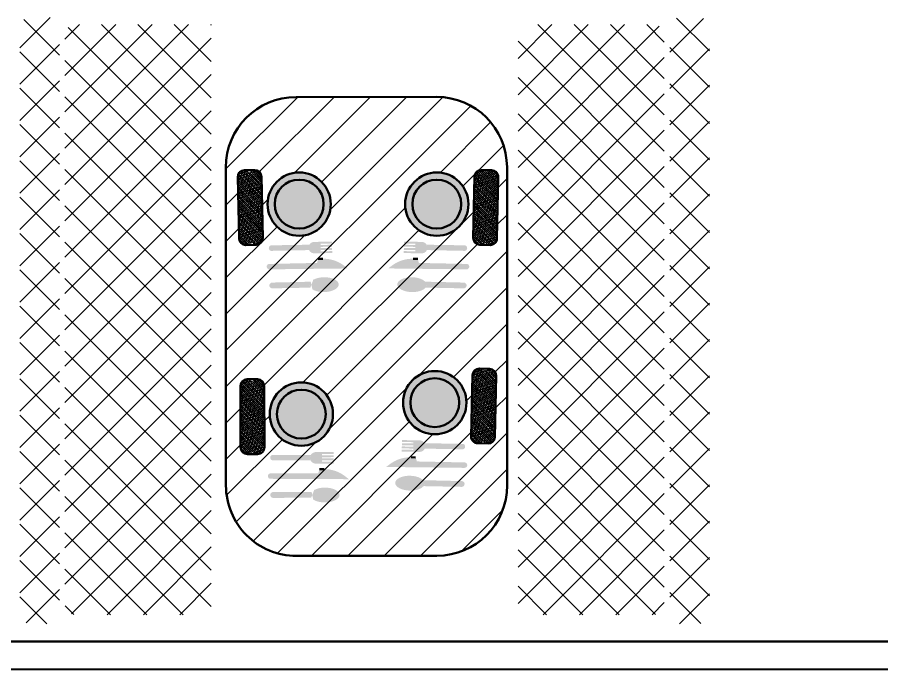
# Model space of a CAD drawing. Header units: feet. Extents: x 9 to 183943, y 42 to 62180.
# Drawn here: x 14438.5 to 14626.9, y 40154.9 to 40297.1 of the extents above; entities that cross this region are included whole.
import ezdxf

# ---------------------------------------------------------------- set-up
doc = ezdxf.new("R2010")
doc.units = ezdxf.units.FT
doc.header["$LTSCALE"] = 2.5
doc.header["$MEASUREMENT"] = 0
doc.layers.add('1', color=7, linetype='Continuous', lineweight=50)
doc.layers.add('3', color=7, linetype='Continuous', lineweight=30)
pattern_1 = [(315, (7565.097191504065, 21935.68386403938), (3.961657600165329, 3.961657600165327), []), (45, (7565.097191504065, 21935.68386403938), (-3.961657600165327, 3.961657600165329), [])]

msp = doc.modelspace()

# ---------------------------------------------------------------- hatches: boundary and pattern name
at = {"layer": '3'}
h = msp.add_hatch(dxfattribs=at)
h.set_pattern_fill('ANSI37', scale=44.82103926105804, angle=270)
h.set_pattern_definition(pattern_1)
h.paths.add_polyline_path([(14451.1993019166, 40166.87689393086, -0.4142135623730949), (14448.83819359838, 40169.23800224908), (14448.83819359838, 40293.19618895544, -0.4142135623730951), (14451.1993019166, 40295.55729727366), (14480.7131558943, 40295.55729727366), (14480.7131558943, 40166.87689393086)])
h.paths.add_polyline_path([(14441.3613505907, 40164.90930366569, -0.4142135623730951), (14439.00024227248, 40167.2704119839), (14439.00024227248, 40294.77026116758, -0.4142135623730951), (14441.3613505907, 40297.1313694858), (14445.29653112106, 40297.1313694858, -0.4142135623730951), (14447.65763943927, 40294.77026116758), (14447.65763943927, 40167.2704119839, -0.4142135623730951), (14445.29653112106, 40164.90930366569)])
h = msp.add_hatch(dxfattribs=at)
h.set_pattern_fill('ANSI37', scale=44.82103926105804, angle=270)
h.set_pattern_definition(pattern_1)
h.paths.add_polyline_path([(14577.14775619967, 40166.87689393086, 0.4142135623730949), (14579.50886451789, 40169.23800224908), (14579.50886451789, 40293.19618895544, 0.4142135623730951), (14577.14775619967, 40295.55729727366), (14547.63390222197, 40295.55729727366), (14547.63390222197, 40166.87689393086)])
h.paths.add_polyline_path([(14586.98570752557, 40164.90930366569, 0.4142135623730951), (14589.34681584379, 40167.2704119839), (14589.34681584379, 40294.77026116758, 0.4142135623730951), (14586.98570752557, 40297.1313694858), (14583.05052699521, 40297.1313694858, 0.4142135623730951), (14580.689418677, 40294.77026116758), (14580.689418677, 40167.2704119839, 0.4142135623730951), (14583.05052699521, 40164.90930366569)])
h = msp.add_hatch(dxfattribs=at)
h.set_pattern_fill('ANSI31', color=250, scale=44.82103926105804)
h.set_pattern_definition([(45, (7565.097191504065, 21935.68386403938), (-3.961657600165327, 3.961657600165328), [])])
h.paths.add_polyline_path([(14499.23560026172, 40279.7450881706, 0.4142135623731147), (14483.91846264007, 40264.41475682941), (14483.94833175515, 40195.03229237189, 0.4142135623730757), (14499.27866309633, 40179.71515475024), (14529.92613205916, 40179.72834846978, 0.414213562373107), (14545.24326968081, 40195.05867981097), (14545.21340056574, 40264.44114426849, 0.4142135623730832), (14529.88306922455, 40279.75828189014)])
h.paths.add_polyline_path([(14506.80252510813, 40256.39119550897, -1), (14493.00381130955, 40256.39119550897, -1)], flags=16)
h.paths.add_polyline_path([(14505.23024259347, 40256.39119550897, -1), (14494.57609382421, 40256.39119550897, -1)], flags=0)
h.paths.add_polyline_path([(14491.69987412813, 40262.37608054144), (14491.97338341043, 40249.03762490751, -0.4142135623742015), (14490.52172270469, 40247.52518436126), (14488.2986467657, 40247.47959948089, -0.414213562372028), (14486.78620621946, 40248.93126018663), (14486.51269693716, 40262.26971582055, -0.4142135623741665), (14487.9643576429, 40263.7821563668), (14490.18743358189, 40263.82774124717, -0.4142135623710616)], flags=16)
h.paths.add_polyline_path([(14536.81070687495, 40256.39119550897, -1), (14523.01199307637, 40256.39119550897, -1)], flags=16)
h.paths.add_polyline_path([(14535.23842436029, 40256.39119550897, -1), (14524.58427559103, 40256.39119550897, -1)], flags=0)
h.paths.add_polyline_path([(14538.11464405637, 40262.37608054144, -0.4142135623710562), (14539.62708460261, 40263.82774124717), (14541.8501605416, 40263.7821563668, -0.414213562374132), (14543.30182124734, 40262.26971582055), (14543.02831196504, 40248.93126018663, -0.4142135623720693), (14541.51587141879, 40247.47959948089), (14539.2927954798, 40247.52518436126, -0.4142135623742027), (14537.84113477406, 40249.03762490751)], flags=16)
h.paths.add_polyline_path([(14507.27829933121, 40210.61173565493, -1), (14493.47958553263, 40210.61173565493, -1)], flags=16)
h.paths.add_polyline_path([(14536.36884108898, 40213.1097834997, -1), (14522.5701272904, 40213.1097834997, -1)], flags=16)
h.paths.add_polyline_path([(14490.7874905411, 40218.20790327315, -0.4142135623737365), (14492.27572282044, 40216.73143454905), (14492.328658819, 40203.39028003357, -0.4142135623735365), (14490.85219009489, 40201.90204775423), (14488.62866434232, 40201.89322508781, -0.4142135623727377), (14487.14043206298, 40203.36969381191), (14487.08749606443, 40216.71084832739, -0.4142135623734565), (14488.56396478853, 40218.19908060673)], flags=16)
h.paths.add_polyline_path([(14505.70601681655, 40210.61173565493, -1), (14495.05186804729, 40210.61173565493, -1)], flags=0)
h.paths.add_polyline_path([(14534.79655857432, 40213.1097834997, -1), (14524.14240980506, 40213.1097834997, -1)], flags=0)
h.paths.add_polyline_path([(14539.18521881665, 40220.54632923791), (14541.40829475564, 40220.50074435752, -0.4142135623722145), (14542.85995546137, 40218.98830381127), (14542.58644617907, 40205.64984817735, -0.4142135623730176), (14541.07400563282, 40204.19818747161), (14538.85092969383, 40204.24377235199, -0.4142135623732494), (14537.3992689881, 40205.75621289824), (14537.6727782704, 40219.09466853217, -0.4142135623731075)], flags=16)
h = msp.add_hatch(dxfattribs=at)
h.set_pattern_fill('ANSI38', scale=2.594133798804126, angle=-91.16708172766029)
h.set_pattern_definition([(313.8329182723396, (-15477.26464368531, 53031.58664750725), (0.2339138392319583, 0.2245734282167986), []), (43.83291827233974, (-15477.26464368531, 53031.58664750725), (0.2432542502471182, 0.6830606956655557), [0.810666812126289, -0.4864000872757733])])
h.paths.add_polyline_path([(14486.78620621946, 40248.93126018663, 0.691080494639327), (14489.39989585778, 40248.00415820038, 0.6910804946420793), (14491.97338341043, 40249.03762490751), (14491.69987412813, 40262.37608054143, 0.6910804946395283), (14489.0861844898, 40263.30318252768, 0.691080494642291), (14486.51269693716, 40262.26971582055)])
at = {"layer": '3', "transparency": 33554541}
h = msp.add_hatch(color=256, dxfattribs=at)
h.dxf.hatch_style = 1
h.set_gradient(color1=(255, 255, 255), tint=1)
h.paths.add_polyline_path([(14493.00381130955, 40256.39119550897, 1), (14506.80252510813, 40256.39119550897, 1)])
h.paths.add_polyline_path([(14505.23024259347, 40256.39119550897, 1), (14494.57609382421, 40256.39119550897, 1)], flags=16)
h = msp.add_hatch(color=256, dxfattribs=at)
h.dxf.hatch_style = 1
h.set_gradient(color1=(255, 255, 255), tint=1)
h.paths.add_polyline_path([(14523.01199307637, 40256.39119550897, 1), (14536.81070687495, 40256.39119550897, 1)])
h.paths.add_polyline_path([(14535.23842436029, 40256.39119550897, 1), (14524.58427559103, 40256.39119550897, 1)], flags=16)
at = {"layer": '3'}
h = msp.add_hatch(dxfattribs=at)
h.set_pattern_fill('ANSI38', scale=2.594133798804126, angle=-91.16708172766029)
h.set_pattern_definition([(313.8329182723396, (-15476.45589095719, 53031.58664750725), (0.2339138392319583, 0.2245734282167986), []), (43.83291827233974, (-15476.45589095719, 53031.58664750725), (0.2432542502471182, 0.6830606956655557), [0.810666812126289, -0.4864000872757733])])
h.paths.add_polyline_path([(14543.30182124734, 40262.26971582055, 0.6910804946425917), (14540.72833369469, 40263.30318252768, 0.6910804946396678), (14538.11464405637, 40262.37608054143), (14537.84113477406, 40249.03762490751, 0.6910804946420785), (14540.41462232671, 40248.00415820038, 0.6910804946393774), (14543.02831196504, 40248.93126018663)])
at = {"layer": '3', "transparency": 33554498}
h = msp.add_hatch(color=256, dxfattribs=at)
h.dxf.hatch_style = 1
h.set_gradient(color1=(255, 255, 255), tint=1)
h.paths.add_polyline_path([(14494.57609382421, 40256.39119550897, 1), (14505.23024259347, 40256.39119550897, 1)])
h = msp.add_hatch(color=256, dxfattribs=at)
h.dxf.hatch_style = 1
h.set_gradient(color1=(255, 255, 255), tint=1)
h.paths.add_polyline_path([(14524.58427559103, 40256.39119550897, 1), (14535.23842436029, 40256.39119550897, 1)])
at = {"layer": '3'}
h = msp.add_hatch(color=256, dxfattribs=at)
h.dxf.hatch_style = 1
h.set_gradient(color1=(255, 255, 255), tint=1)
h.paths.add_polyline_path([(14503.07947318828, 40245.65134147556), (14504.60783789633, 40245.68268108083), (14504.59929073126, 40246.0995078194), (14504.56510207098, 40247.76681477363), (14504.5565549059, 40248.18364151219), (14503.02819019785, 40248.15230190692, 0.8888888888888888)])
h.paths.add_polyline_path([(14507.06606250233, 40247.81809776407), (14507.05751533727, 40248.23492450262), (14504.5565549059, 40248.18364151219), (14504.56510207098, 40247.76681477363)])
h.paths.add_polyline_path([(14507.1087983277, 40245.73396407125), (14507.10025116263, 40246.15079080982), (14504.59929073126, 40246.0995078194), (14504.60783789633, 40245.68268108083)])
h.paths.add_polyline_path([(14502.0599383042, 40246.37278296216, -0.2475722247550131), (14502.11775736553, 40247.54652957383), (14493.73045592344, 40247.40564623557, 0.7698765445294734), (14493.75512702206, 40246.20249016096)])
h = msp.add_hatch(color=256, dxfattribs=at)
h.dxf.hatch_style = 1
h.set_gradient(color1=(255, 255, 255), tint=1)
h.paths.add_polyline_path([(14526.73504499622, 40245.65134147556), (14525.20668028817, 40245.68268108083), (14525.21522745324, 40246.0995078194), (14525.24941611352, 40247.76681477363), (14525.25796327859, 40248.18364151219), (14526.78632798665, 40248.15230190692, -0.8888888888888888)])
h.paths.add_polyline_path([(14522.74845568216, 40247.81809776407), (14522.75700284723, 40248.23492450262), (14525.25796327859, 40248.18364151219), (14525.24941611352, 40247.76681477363)])
h.paths.add_polyline_path([(14522.7057198568, 40245.73396407125), (14522.71426702187, 40246.15079080982), (14525.21522745324, 40246.0995078194), (14525.20668028817, 40245.68268108083)])
h.paths.add_polyline_path([(14527.7545798803, 40246.37278296216, 0.2475722247550131), (14527.69676081896, 40247.54652957383), (14536.08406226106, 40247.40564623557, -0.7698765445294734), (14536.05939116243, 40246.20249016096)])
h = msp.add_hatch(color=256, dxfattribs=at)
h.dxf.hatch_style = 1
h.set_gradient(color1=(255, 255, 255), tint=1)
h.paths.add_polyline_path([(14507.08030777745, 40247.12338653312), (14507.07176061239, 40247.54021327168), (14504.57080018102, 40247.48893028126), (14504.5793473461, 40247.0721035427)])
h.paths.add_polyline_path([(14507.09455305258, 40246.4286753022), (14507.0860058875, 40246.84550204076), (14504.58504545615, 40246.79421905032), (14504.59359262122, 40246.37739231176)])
h = msp.add_hatch(color=256, dxfattribs=at)
h.dxf.hatch_style = 1
h.set_gradient(color1=(255, 255, 255), tint=1)
h.paths.add_polyline_path([(14522.73421040704, 40247.12338653312), (14522.74275757211, 40247.54021327168), (14525.24371800348, 40247.48893028126), (14525.2351708384, 40247.0721035427)])
h.paths.add_polyline_path([(14522.71996513192, 40246.4286753022), (14522.728512297, 40246.84550204076), (14525.22947272835, 40246.79421905032), (14525.22092556328, 40246.37739231176)])
h = msp.add_hatch(color=256, dxfattribs=at)
h.dxf.hatch_style = 1
h.set_gradient(color1=(255, 255, 255), tint=1)
h.paths.add_polyline_path([(14505.06112053129, 40244.48730333861), (14504.07676072181, 40244.46711872712), (14503.79858454876, 40243.57181036747), (14493.35039042163, 40243.35526586086, 0.9693558527420845), (14493.44854210302, 40242.17344042487), (14510.49516329395, 40242.37471944522), (14509.68552853821, 40242.98738488118, 0.1686444159717988)])
h = msp.add_hatch(color=256, dxfattribs=at)
h.dxf.hatch_style = 1
h.set_gradient(color1=(255, 255, 255), tint=1)
h.paths.add_polyline_path([(14524.75339765321, 40244.48730333861), (14525.73775746269, 40244.46711872712), (14526.01593363574, 40243.57181036747), (14536.46412776286, 40243.35526586086, -0.9693558527420845), (14536.36597608148, 40242.17344042487), (14519.31935489055, 40242.37471944522), (14520.12898964629, 40242.98738488118, -0.1686444159717988)])
h = msp.add_hatch(color=256, dxfattribs=at)
h.dxf.hatch_style = 1
h.set_gradient(color1=(255, 255, 255), tint=1)
edge = h.paths.add_edge_path()
edge.add_ellipse((14505.3192722904, 40238.83506349011), major_axis=(-3.205451380364418, -0.06572880178749052), ratio=0.5050762722761053, start_angle=0, end_angle=360)
edge = h.paths.add_edge_path()
edge.add_arc((14494.04177852729, 40238.66107915846), 0.6323716134027157, 445.980274681769, 636.3691324974154)
edge.add_line((14494.11192974515, 40238.03261065164), (14502.34083663371, 40238.19071905376))
edge.add_ellipse((14505.3192722904, 40238.83506349011), major_axis=(-3.205451380364418, -0.06572880178749052), ratio=0.5050762722761053, start_angle=334.0926948749127, end_angle=381.10726858423794, ccw=False)
edge.add_line((14502.42145732754, 40239.48330695149), (14494.08610771588, 40239.29189512249))
h = msp.add_hatch(color=256, dxfattribs=at)
h.dxf.hatch_style = 1
h.set_gradient(color1=(255, 255, 255), tint=1)
edge = h.paths.add_edge_path()
edge.add_ellipse((14524.49524589409, 40238.83506349011), major_axis=(3.205451380364418, -0.06572880178749052), ratio=0.5050762722761053, start_angle=0, end_angle=360, ccw=False)
edge = h.paths.add_edge_path()
edge.add_arc((14535.7727396572, 40238.66107915846), 0.6323716134027157, -96.36913249741548, 94.019725318231, ccw=False)
edge.add_line((14535.70258843934, 40238.03261065164), (14527.47368155078, 40238.19071905376))
edge.add_ellipse((14524.49524589409, 40238.83506349011), major_axis=(3.205451380364418, -0.06572880178749052), ratio=0.5050762722761053, start_angle=-21.10726858423792, end_angle=25.90730512508732)
edge.add_line((14527.39306085695, 40239.48330695149), (14535.72841046862, 40239.29189512249))
at = {"layer": '3', "transparency": 33554541}
h = msp.add_hatch(color=256, dxfattribs=at)
h.dxf.hatch_style = 1
h.set_gradient(color1=(255, 255, 255), tint=1)
h.paths.add_polyline_path([(14522.5701272904, 40213.1097834997, 1), (14536.36884108898, 40213.1097834997, 1)])
h.paths.add_polyline_path([(14534.79655857432, 40213.1097834997, 1), (14524.14240980506, 40213.1097834997, 1)], flags=16)
at = {"layer": '3'}
h = msp.add_hatch(dxfattribs=at)
h.set_pattern_fill('ANSI38', scale=2.594133798804126, angle=-91.16708172766029)
h.set_pattern_definition([(313.8329182723396, (-15476.89775674315, 52988.30523549797), (0.2339138392319583, 0.2245734282167986), []), (43.83291827233974, (-15476.89775674315, 52988.30523549797), (0.2432542502471182, 0.6830606956655557), [0.810666812126289, -0.4864000872757733])])
h.paths.add_polyline_path([(14542.85995546137, 40218.98830381127, 0.691080494639139), (14540.28646790873, 40220.02177051842, 0.6910804946407534), (14537.6727782704, 40219.09466853217), (14537.3992689881, 40205.75621289824, 0.6910804946414197), (14539.97275654074, 40204.7227461911, 0.6910804946412187), (14542.58644617907, 40205.64984817735)])
h = msp.add_hatch(dxfattribs=at)
h.set_pattern_fill('ANSI38', scale=2.594133798804126, angle=-92.11444416914995)
h.set_pattern_definition([(312.88555583085, (-15262.35175987411, 53479.71322450778), (0.2375949260057293, 0.2206752364485243), []), (42.88555583085004, (-15262.35175987411, 53479.71322450778), (0.2545146155629344, 0.6789453989027777), [0.8106668121262891, -0.4864000872757734])])
h.paths.add_polyline_path([(14487.14043206298, 40203.36969381191, 0.6910804946381133), (14489.7384358712, 40202.39950422689, 0.6910804946393175), (14492.328658819, 40203.39028003357), (14492.27572282044, 40216.73143454905, 0.6910804946401751), (14489.67771901222, 40217.70162413406, 0.6910804946410803), (14487.08749606443, 40216.71084832739)])
at = {"layer": '3', "transparency": 33554498}
h = msp.add_hatch(color=256, dxfattribs=at)
h.dxf.hatch_style = 1
h.set_gradient(color1=(255, 255, 255), tint=1)
h.paths.add_polyline_path([(14524.14240980506, 40213.1097834997, 1), (14534.79655857432, 40213.1097834997, 1)])
at = {"layer": '3', "transparency": 33554541}
h = msp.add_hatch(color=256, dxfattribs=at)
h.dxf.hatch_style = 1
h.set_gradient(color1=(255, 255, 255), tint=1)
h.paths.add_polyline_path([(14493.47958553263, 40210.61173565493, 1), (14507.27829933121, 40210.61173565493, 1)])
h.paths.add_polyline_path([(14505.70601681655, 40210.61173565493, 1), (14495.05186804729, 40210.61173565493, 1)], flags=16)
at = {"layer": '3', "transparency": 33554498}
h = msp.add_hatch(color=256, dxfattribs=at)
h.dxf.hatch_style = 1
h.set_gradient(color1=(255, 255, 255), tint=1)
h.paths.add_polyline_path([(14495.05186804729, 40210.61173565493, 1), (14505.70601681655, 40210.61173565493, 1)])
at = {"layer": '3'}
h = msp.add_hatch(color=256, dxfattribs=at)
h.dxf.hatch_style = 1
h.set_gradient(color1=(255, 255, 255), tint=1)
h.paths.add_polyline_path([(14526.29317921025, 40202.36992946629), (14524.7648145022, 40202.40126907155), (14524.77336166727, 40202.81809581011), (14524.80755032755, 40204.48540276435), (14524.81609749263, 40204.90222950291), (14526.34446220068, 40204.87088989765, -0.8888888888888888)])
h.paths.add_polyline_path([(14522.30658989619, 40204.53668575479), (14522.31513706126, 40204.95351249335), (14524.81609749263, 40204.90222950291), (14524.80755032755, 40204.48540276435)])
h.paths.add_polyline_path([(14522.26385407083, 40202.45255206198), (14522.2724012359, 40202.86937880054), (14524.77336166727, 40202.81809581011), (14524.7648145022, 40202.40126907155)])
h.paths.add_polyline_path([(14527.31271409433, 40203.09137095288, 0.2475722247550131), (14527.254895033, 40204.26511756455), (14535.64219647509, 40204.12423422629, -0.7698765445294734), (14535.61752537647, 40202.92107815168)])
h = msp.add_hatch(color=256, dxfattribs=at)
h.dxf.hatch_style = 1
h.set_gradient(color1=(255, 255, 255), tint=1)
h.paths.add_polyline_path([(14522.29234462107, 40203.84197452385), (14522.30089178614, 40204.25880126241), (14524.80185221751, 40204.20751827198), (14524.79330505243, 40203.79069153342)])
h.paths.add_polyline_path([(14522.27809934595, 40203.14726329291), (14522.28664651103, 40203.56409003148), (14524.78760694238, 40203.51280704104), (14524.77905977731, 40203.09598030248)])
h = msp.add_hatch(color=256, dxfattribs=at)
h.dxf.hatch_style = 1
h.set_gradient(color1=(255, 255, 255), tint=1)
h.paths.add_polyline_path([(14503.37724219911, 40199.82083316777), (14504.905916154, 40199.82689875093), (14504.90426190405, 40200.24380982955), (14504.89764490423, 40201.91145414398), (14504.89599065428, 40202.32836522258), (14503.36731669938, 40202.32229963943, 0.8888888888888888)])
h.paths.add_polyline_path([(14507.39911137588, 40201.9213796437), (14507.39745712593, 40202.33829072231), (14504.89599065428, 40202.32836522258), (14504.89764490423, 40201.91145414398)])
h.paths.add_polyline_path([(14507.40738262566, 40199.83682425065), (14507.40572837571, 40200.25373532927), (14504.90426190405, 40200.24380982955), (14504.905916154, 40199.82689875093)])
h.paths.add_polyline_path([(14502.369774877, 40200.55903286523, -0.2475722247550131), (14502.44699257403, 40201.73166306248), (14494.05850827707, 40201.72947328561, 0.7698765445294734), (14494.06328321278, 40200.52607376635)])
h = msp.add_hatch(color=256, dxfattribs=at)
h.dxf.hatch_style = 1
h.set_gradient(color1=(255, 255, 255), tint=1)
h.paths.add_polyline_path([(14507.40186845914, 40201.22652784602), (14507.40021420919, 40201.64343892463), (14504.89874773754, 40201.6335134249), (14504.90040198749, 40201.2166023463)])
h.paths.add_polyline_path([(14507.4046255424, 40200.53167604834), (14507.40297129244, 40200.94858712695), (14504.9015048208, 40200.93866162722), (14504.90315907075, 40200.52175054861)])
h = msp.add_hatch(color=256, dxfattribs=at)
h.dxf.hatch_style = 1
h.set_gradient(color1=(255, 255, 255), tint=1)
h.paths.add_polyline_path([(14524.31153186724, 40201.20589132934), (14525.29589167673, 40201.18570671784), (14525.57406784977, 40200.29039835819), (14536.0222619769, 40200.07385385158, -0.9693558527420845), (14535.92411029551, 40198.8920284156), (14518.87748910458, 40199.09330743594), (14519.68712386032, 40199.7059728719, -0.1686444159717988)])
h = msp.add_hatch(color=256, dxfattribs=at)
h.dxf.hatch_style = 1
h.set_gradient(color1=(255, 255, 255), tint=1)
h.paths.add_polyline_path([(14505.33937264344, 40198.62418990608), (14504.35481366019, 40198.62028330167), (14504.06187262641, 40197.72969664512), (14493.61152638492, 40197.68593051304, 0.9693558527420845), (14493.69012453646, 40196.50264380042), (14510.737743484, 40196.42204919285), (14509.93834911244, 40197.04801725341, 0.1686444159717988)])
h = msp.add_hatch(color=256, dxfattribs=at)
h.dxf.hatch_style = 1
h.set_gradient(color1=(255, 255, 255), tint=1)
edge = h.paths.add_edge_path()
edge.add_ellipse((14524.05338010813, 40195.55365148083), major_axis=(3.205451380364418, -0.06572880178749052), ratio=0.5050762722761053, start_angle=0, end_angle=360, ccw=False)
edge = h.paths.add_edge_path()
edge.add_arc((14535.33087387124, 40195.37966714919), 0.6323716134027157, -96.36913249741548, 94.019725318231, ccw=False)
edge.add_line((14535.26072265338, 40194.75119864236), (14527.03181576482, 40194.90930704448))
edge.add_ellipse((14524.05338010813, 40195.55365148083), major_axis=(3.205451380364418, -0.06572880178749052), ratio=0.5050762722761053, start_angle=-21.10726858423792, end_angle=25.90730512508732)
edge.add_line((14526.95119507098, 40196.20189494222), (14535.28654468265, 40196.01048311323))
h = msp.add_hatch(color=256, dxfattribs=at)
h.dxf.hatch_style = 1
h.set_gradient(color1=(255, 255, 255), tint=1)
edge = h.paths.add_edge_path()
edge.add_ellipse((14505.50403588329, 40192.96845444079), major_axis=(-3.206099966214523, -0.01272139551265039), ratio=0.5050762722761055, start_angle=0, end_angle=360)
edge = h.paths.add_edge_path()
edge.add_arc((14494.22520704864, 40192.98095417383), 0.6323716134027157, 445.0329122402794, 635.4217700559258)
edge.add_line((14494.2849576793, 40192.35141170539), (14502.51535387066, 40192.37344306185))
edge.add_ellipse((14505.50403588329, 40192.96845444079), major_axis=(-3.206099966214523, -0.01272139551265039), ratio=0.5050762722761055, start_angle=334.0926948749127, end_angle=381.10726858423794, ccw=False)
edge.add_line((14502.61733498621, 40193.66452130181), (14494.27995998821, 40193.61095097783))

# ---------------------------------------------------------------- linework, layer by layer
at = {"layer": '1'}
for p, q in [((14504.07676072181, 40244.46711872712), (14505.06112053129, 40244.48730333861)), ((14525.73775746269, 40244.46711872712), (14524.75339765321, 40244.48730333861)), ((14525.29589167673, 40201.18570671784), (14524.31153186724, 40201.20589132934)), ((14504.35481366019, 40198.62028330167), (14505.33937264344, 40198.62418990608)), ((14764, 40161), (13962.92167262233, 40161)), ((14770, 40155), (13962.92167262233, 40154.88280857685))]:
    msp.add_line(p, q, dxfattribs=at)
for points in [[(14545.21340056574, 40264.44114426849), (14545.24326968081, 40195.05867981097, -0.4142135623730951), (14529.92613205916, 40179.72834846978), (14499.27866309633, 40179.71515475024, -0.4142135623730951), (14483.94833175515, 40195.03229237189), (14483.91846264007, 40264.41475682941, -0.4142135623730951), (14499.23560026172, 40279.7450881706), (14529.88306922455, 40279.75828189014, -0.4142135623730951)], [(14490.5217227047, 40247.52518436126), (14488.29864676571, 40247.47959948089, -0.4142135623730951), (14486.78620621946, 40248.93126018662), (14486.51269693716, 40262.26971582055, -0.4142135623730951), (14487.96435764289, 40263.7821563668), (14490.18743358188, 40263.82774124717, -0.4142135623730951), (14491.69987412813, 40262.37608054144), (14491.97338341043, 40249.03762490751, -0.4142135623730951)], [(14539.2927954798, 40247.52518436126), (14541.51587141878, 40247.47959948089, 0.4142135623730951), (14543.02831196504, 40248.93126018662), (14543.30182124734, 40262.26971582055, 0.4142135623730951), (14541.85016054161, 40263.7821563668), (14539.62708460262, 40263.82774124717, 0.4142135623730951), (14538.11464405637, 40262.37608054144), (14537.84113477406, 40249.03762490751, 0.4142135623730951)], [(14538.85092969383, 40204.24377235199), (14541.07400563282, 40204.19818747161, 0.4142135623730951), (14542.58644617907, 40205.64984817734), (14542.85995546137, 40218.98830381127, 0.4142135623730951), (14541.40829475564, 40220.50074435752), (14539.18521881665, 40220.54632923791, 0.4142135623730951), (14537.6727782704, 40219.09466853217), (14537.3992689881, 40205.75621289824, 0.4142135623730951)], [(14490.8521900949, 40201.90204775423), (14488.62866434232, 40201.89322508781, -0.4142135623730951), (14487.14043206298, 40203.36969381191), (14487.08749606443, 40216.71084832738, -0.4142135623730951), (14488.56396478852, 40218.19908060673), (14490.7874905411, 40218.20790327315, -0.4142135623730951), (14492.27572282044, 40216.73143454905), (14492.328658819, 40203.39028003357, -0.4142135623730951)]]:
    msp.add_lwpolyline(points, format="xyb", close=True, dxfattribs=at)
for centre, radius in [((14499.90316820884, 40256.39119550897), 6.899356899291949), ((14529.91134997566, 40256.39119550897), 6.899356899291949), ((14499.90316820884, 40256.39119550897), 5.327074384629421), ((14529.91134997566, 40256.39119550897), 5.327074384629421), ((14529.46948418969, 40213.1097834997), 6.899356899291949), ((14529.46948418969, 40213.1097834997), 5.327074384629421), ((14500.37894243192, 40210.61173565493), 6.899356899291949), ((14500.37894243192, 40210.61173565493), 5.327074384629421)]:
    msp.add_circle(centre, radius, dxfattribs=at)

doc.saveas('drawing.dxf')
